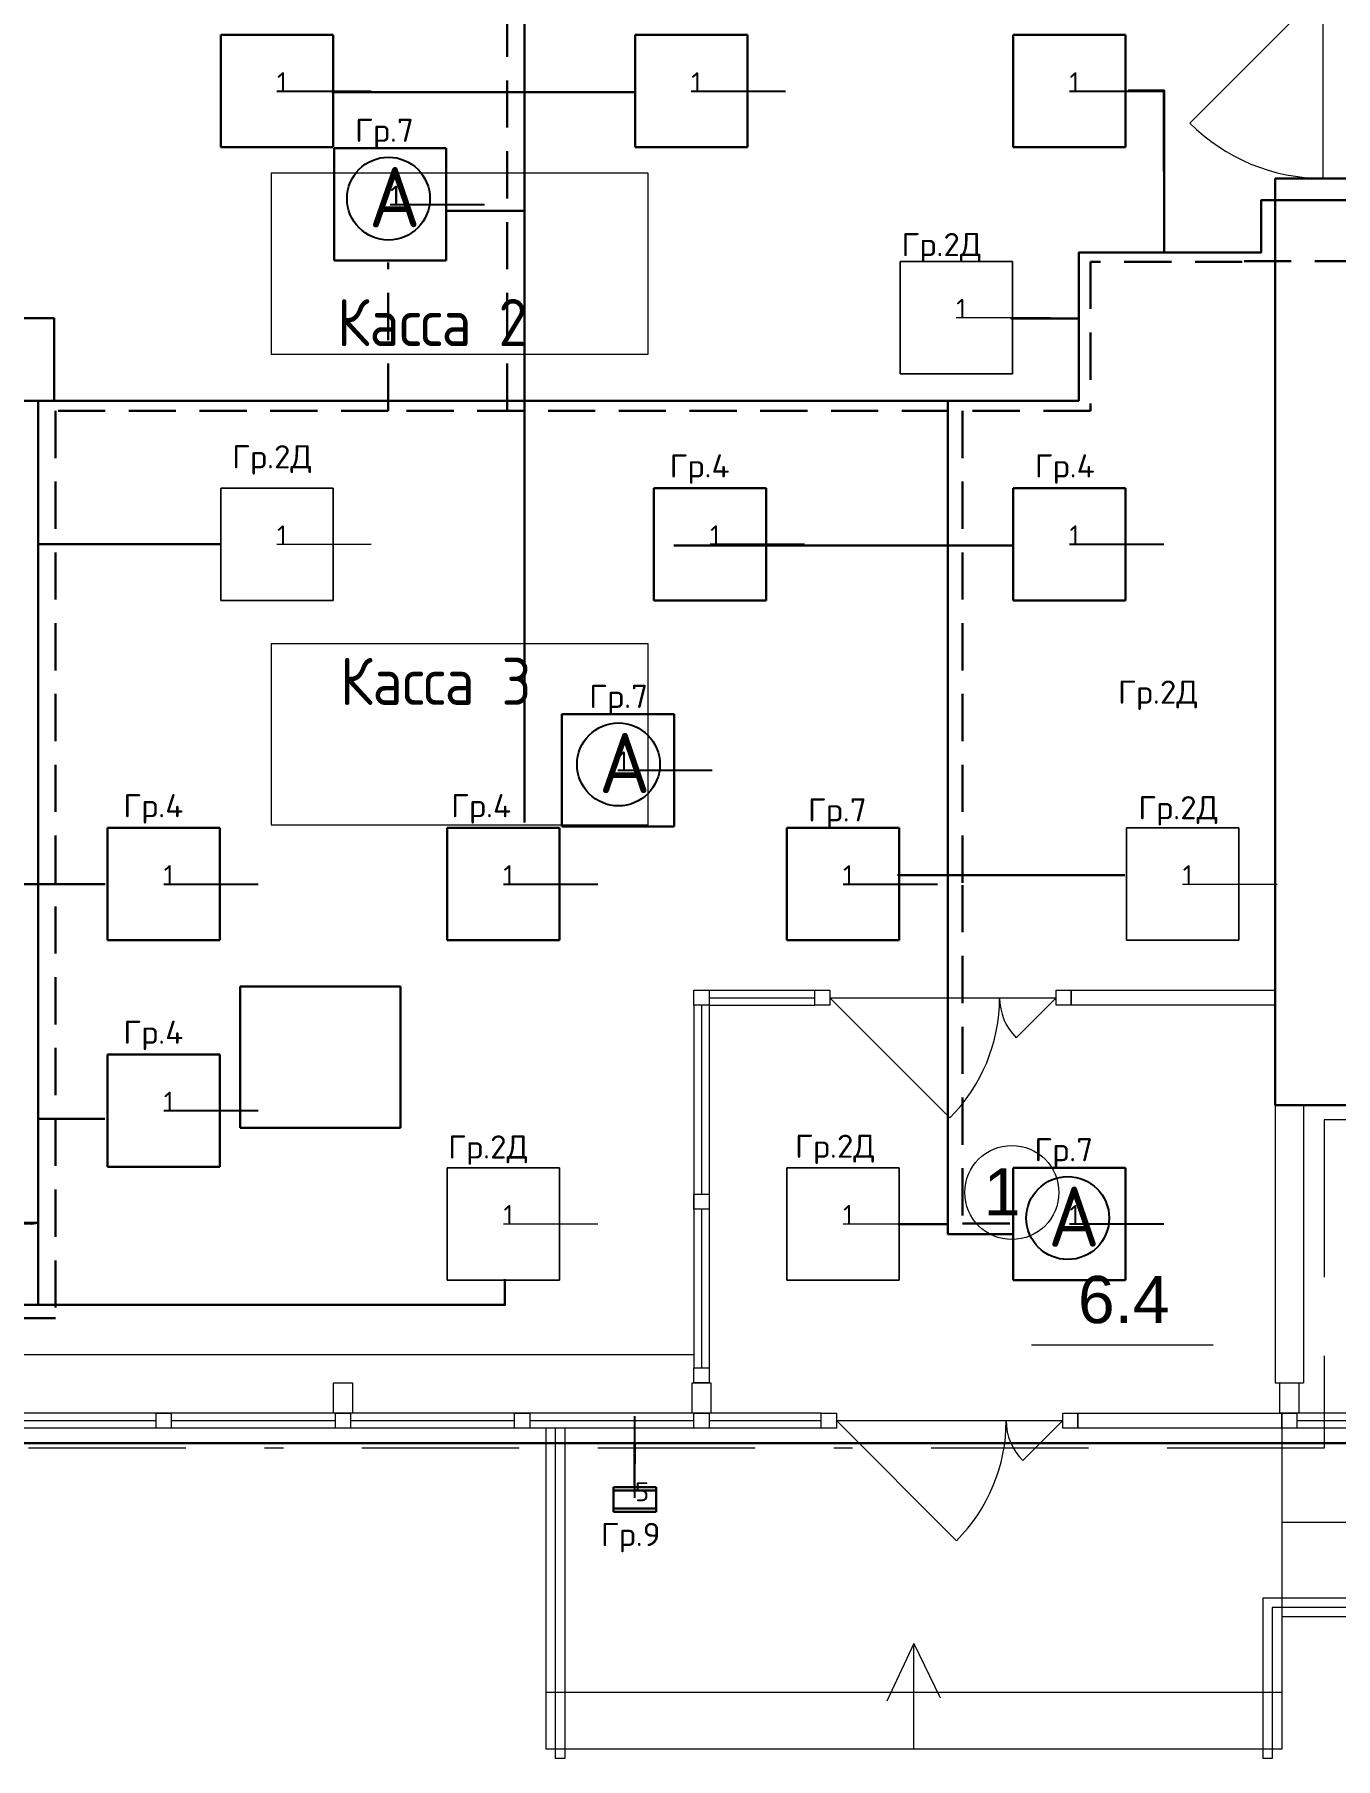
# Model space of a CAD drawing. Header units: metres. Extents: x -472 to 201, y -446 to -235.
# Drawn here: x -85.31 to -78.41, y -331.56 to -322.43 of the extents above; entities that cross this region are included whole.
import ezdxf
from ezdxf.enums import TextEntityAlignment as Align

# ---------------------------------------------------------------- set-up
doc = ezdxf.new("R2010")
doc.units = ezdxf.units.M
doc.header["$MEASUREMENT"] = 0
doc.linetypes.add('( Border )', pattern=[1.751, 0.5, -0.25, 0.5, -0.25, 0.001, -0.25])
doc.linetypes.add('( Hidden )', pattern=[0.375, 0.25, -0.125])
doc.layers.add('_Электрика', color=7, linetype='Continuous', lineweight=15)
for name, color, linetype in [('_ЭлектрикаОбъектыАнтоции', 7, 'Continuous'), ('DLXLUM', 220, 'Continuous'), ('DLXLUMEX', 220, 'Continuous')]:
    doc.layers.add(name, color=color, linetype=linetype)
doc.styles.add('GOSI', font='GENISO.ttf', dxfattribs={"height": 0.25})
doc.styles.get("Standard").update_dxf_attribs({"font": 'txt.shx'})
doc.styles.add('Style-Arial', font='arial.ttf')

# ---------------------------------------------------------------- blocks, each defined once
blk = doc.blocks.new('*U15')
at = {"color": 7, "linetype": 'Continuous', "lineweight": 30}
for p, q in [((-0.425, 0.375), (-0.425, -0.375)), ((-0.425, 0.375), (0.425, 0.375)), ((0.425, 0.375), (0.425, -0.375)), ((-0.425, -0.375), (0.425, -0.375))]:
    blk.add_line(p, q, dxfattribs=at)
blk = doc.blocks.new('*U190')
for p, q in [((297.5, 297.5), (-297.5, 297.5)), ((-297.5, 297.5), (-297.5, -297.5)), ((-297.5, 297.5), (-297.5, -297.5)), ((-297.5, -297.5), (-297.5, 297.5)), ((-297.5, 297.5), (-297.5, 297.5)), ((297.5, 297.5), (-297.5, 297.5)), ((-297.5, 297.5), (-297.5, 297.5)), ((-297.5, 297.5), (297.5, 297.5)), ((-297.5, -297.5), (-297.5, 297.5)), ((-297.5, 297.5), (297.5, 297.5)), ((297.5, -297.5), (297.5, 297.5)), ((297.5, 297.5), (297.5, 297.5)), ((297.5, -297.5), (297.5, 297.5)), ((297.5, 297.5), (297.5, 297.5)), ((297.5, 297.5), (297.5, -297.5)), ((297.5, 297.5), (297.5, -297.5)), ((-297.5, -297.5), (297.5, -297.5)), ((-297.5, -297.5), (-297.5, -297.5)), ((-297.5, -297.5), (297.5, -297.5)), ((297.5, -297.5), (-297.5, -297.5)), ((-297.5, -297.5), (-297.5, -297.5)), ((297.5, -297.5), (-297.5, -297.5)), ((297.5, -297.5), (297.5, -297.5)), ((297.5, -297.5), (297.5, -297.5))]:
    blk.add_line(p, q)
at = {"color": 1}
blk.add_line((0, 0), (500, 0), dxfattribs=at)
at = {"layer": 'DLXLUMEX', "color": 7}
blk.add_text('1', height=100, dxfattribs=at).set_placement((0, 0))
blk = doc.blocks.new('*U191')
for p, q in [((297.5, 297.5), (-297.5, 297.5)), ((-297.5, 297.5), (-297.5, -297.5)), ((-297.5, 297.5), (-297.5, -297.5)), ((-297.5, -297.5), (-297.5, 297.5)), ((-297.5, 297.5), (-297.5, 297.5)), ((297.5, 297.5), (-297.5, 297.5)), ((-297.5, 297.5), (-297.5, 297.5)), ((-297.5, 297.5), (297.5, 297.5)), ((-297.5, -297.5), (-297.5, 297.5)), ((-297.5, 297.5), (297.5, 297.5)), ((297.5, -297.5), (297.5, 297.5)), ((297.5, 297.5), (297.5, 297.5)), ((297.5, -297.5), (297.5, 297.5)), ((297.5, 297.5), (297.5, 297.5)), ((297.5, 297.5), (297.5, -297.5)), ((297.5, 297.5), (297.5, -297.5)), ((-297.5, -297.5), (297.5, -297.5)), ((-297.5, -297.5), (-297.5, -297.5)), ((-297.5, -297.5), (297.5, -297.5)), ((297.5, -297.5), (-297.5, -297.5)), ((-297.5, -297.5), (-297.5, -297.5)), ((297.5, -297.5), (-297.5, -297.5)), ((297.5, -297.5), (297.5, -297.5)), ((297.5, -297.5), (297.5, -297.5))]:
    blk.add_line(p, q)
at = {"color": 1}
blk.add_line((0, 0), (500, 0), dxfattribs=at)
at = {"layer": 'DLXLUMEX', "color": 7}
blk.add_text('1', height=100, dxfattribs=at).set_placement((0, 0))
blk = doc.blocks.new('*U192')
for p, q in [((297.5, 297.5), (-297.5, 297.5)), ((-297.5, 297.5), (-297.5, -297.5)), ((-297.5, 297.5), (-297.5, -297.5)), ((-297.5, -297.5), (-297.5, 297.5)), ((-297.5, 297.5), (-297.5, 297.5)), ((297.5, 297.5), (-297.5, 297.5)), ((-297.5, 297.5), (-297.5, 297.5)), ((-297.5, 297.5), (297.5, 297.5)), ((-297.5, -297.5), (-297.5, 297.5)), ((-297.5, 297.5), (297.5, 297.5)), ((297.5, -297.5), (297.5, 297.5)), ((297.5, 297.5), (297.5, 297.5)), ((297.5, -297.5), (297.5, 297.5)), ((297.5, 297.5), (297.5, 297.5)), ((297.5, 297.5), (297.5, -297.5)), ((297.5, 297.5), (297.5, -297.5)), ((-297.5, -297.5), (297.5, -297.5)), ((-297.5, -297.5), (-297.5, -297.5)), ((-297.5, -297.5), (297.5, -297.5)), ((297.5, -297.5), (-297.5, -297.5)), ((-297.5, -297.5), (-297.5, -297.5)), ((297.5, -297.5), (-297.5, -297.5)), ((297.5, -297.5), (297.5, -297.5)), ((297.5, -297.5), (297.5, -297.5))]:
    blk.add_line(p, q)
at = {"color": 1}
blk.add_line((0, 0), (500, 0), dxfattribs=at)
at = {"layer": 'DLXLUMEX', "color": 7}
blk.add_text('1', height=100, dxfattribs=at).set_placement((0, 0))
blk = doc.blocks.new('*U193')
for p, q in [((297.5, 297.5), (-297.5, 297.5)), ((-297.5, 297.5), (-297.5, -297.5)), ((-297.5, 297.5), (-297.5, -297.5)), ((-297.5, -297.5), (-297.5, 297.5)), ((-297.5, 297.5), (-297.5, 297.5)), ((297.5, 297.5), (-297.5, 297.5)), ((-297.5, 297.5), (-297.5, 297.5)), ((-297.5, 297.5), (297.5, 297.5)), ((-297.5, -297.5), (-297.5, 297.5)), ((-297.5, 297.5), (297.5, 297.5)), ((297.5, -297.5), (297.5, 297.5)), ((297.5, 297.5), (297.5, 297.5)), ((297.5, -297.5), (297.5, 297.5)), ((297.5, 297.5), (297.5, 297.5)), ((297.5, 297.5), (297.5, -297.5)), ((297.5, 297.5), (297.5, -297.5)), ((-297.5, -297.5), (297.5, -297.5)), ((-297.5, -297.5), (-297.5, -297.5)), ((-297.5, -297.5), (297.5, -297.5)), ((297.5, -297.5), (-297.5, -297.5)), ((-297.5, -297.5), (-297.5, -297.5)), ((297.5, -297.5), (-297.5, -297.5)), ((297.5, -297.5), (297.5, -297.5)), ((297.5, -297.5), (297.5, -297.5))]:
    blk.add_line(p, q)
at = {"color": 1}
blk.add_line((0, 0), (500, 0), dxfattribs=at)
at = {"layer": 'DLXLUMEX', "color": 7}
blk.add_text('1', height=100, dxfattribs=at).set_placement((0, 0))
blk = doc.blocks.new('*U23')
for p, q in [((297.5, 297.5), (-297.5, 297.5)), ((-297.5, 297.5), (-297.5, -297.5)), ((-297.5, 297.5), (-297.5, -297.5)), ((-297.5, -297.5), (-297.5, 297.5)), ((-297.5, 297.5), (-297.5, 297.5)), ((297.5, 297.5), (-297.5, 297.5)), ((-297.5, 297.5), (-297.5, 297.5)), ((-297.5, 297.5), (297.5, 297.5)), ((-297.5, -297.5), (-297.5, 297.5)), ((-297.5, 297.5), (297.5, 297.5)), ((297.5, -297.5), (297.5, 297.5)), ((297.5, 297.5), (297.5, 297.5)), ((297.5, -297.5), (297.5, 297.5)), ((297.5, 297.5), (297.5, 297.5)), ((297.5, 297.5), (297.5, -297.5)), ((297.5, 297.5), (297.5, -297.5)), ((-297.5, -297.5), (297.5, -297.5)), ((-297.5, -297.5), (-297.5, -297.5)), ((-297.5, -297.5), (297.5, -297.5)), ((297.5, -297.5), (-297.5, -297.5)), ((-297.5, -297.5), (-297.5, -297.5)), ((297.5, -297.5), (-297.5, -297.5)), ((297.5, -297.5), (297.5, -297.5)), ((297.5, -297.5), (297.5, -297.5))]:
    blk.add_line(p, q)
at = {"color": 1}
blk.add_line((0, 0), (500, 0), dxfattribs=at)
at = {"layer": 'DLXLUMEX', "color": 7}
blk.add_text('1', height=100, dxfattribs=at).set_placement((0, 0))
blk = doc.blocks.new('*U24')
for p, q in [((297.5, 297.5), (-297.5, 297.5)), ((-297.5, 297.5), (-297.5, -297.5)), ((-297.5, 297.5), (-297.5, -297.5)), ((-297.5, -297.5), (-297.5, 297.5)), ((-297.5, 297.5), (-297.5, 297.5)), ((297.5, 297.5), (-297.5, 297.5)), ((-297.5, 297.5), (-297.5, 297.5)), ((-297.5, 297.5), (297.5, 297.5)), ((-297.5, 297.5), (297.5, 297.5)), ((-297.5, -297.5), (-297.5, 297.5)), ((297.5, -297.5), (297.5, 297.5)), ((297.5, 297.5), (297.5, 297.5)), ((297.5, 297.5), (297.5, 297.5)), ((297.5, 297.5), (297.5, -297.5)), ((297.5, -297.5), (297.5, 297.5)), ((297.5, 297.5), (297.5, -297.5)), ((-297.5, -297.5), (297.5, -297.5)), ((-297.5, -297.5), (-297.5, -297.5)), ((-297.5, -297.5), (297.5, -297.5)), ((297.5, -297.5), (-297.5, -297.5)), ((-297.5, -297.5), (-297.5, -297.5)), ((297.5, -297.5), (-297.5, -297.5)), ((297.5, -297.5), (297.5, -297.5)), ((297.5, -297.5), (297.5, -297.5))]:
    blk.add_line(p, q)
at = {"color": 1}
blk.add_line((0, 0), (500, 0), dxfattribs=at)
at = {"layer": 'DLXLUMEX', "color": 7}
blk.add_text('1', height=100, dxfattribs=at).set_placement((0, 0))
blk = doc.blocks.new('*U25')
for p, q in [((297.5, 297.5), (-297.5, 297.5)), ((-297.5, 297.5), (-297.5, -297.5)), ((-297.5, 297.5), (-297.5, -297.5)), ((-297.5, -297.5), (-297.5, 297.5)), ((-297.5, 297.5), (-297.5, 297.5)), ((297.5, 297.5), (-297.5, 297.5)), ((-297.5, 297.5), (-297.5, 297.5)), ((-297.5, 297.5), (297.5, 297.5)), ((-297.5, -297.5), (-297.5, 297.5)), ((-297.5, 297.5), (297.5, 297.5)), ((297.5, -297.5), (297.5, 297.5)), ((297.5, 297.5), (297.5, 297.5)), ((297.5, -297.5), (297.5, 297.5)), ((297.5, 297.5), (297.5, 297.5)), ((297.5, 297.5), (297.5, -297.5)), ((297.5, 297.5), (297.5, -297.5)), ((-297.5, -297.5), (297.5, -297.5)), ((-297.5, -297.5), (-297.5, -297.5)), ((-297.5, -297.5), (297.5, -297.5)), ((297.5, -297.5), (-297.5, -297.5)), ((-297.5, -297.5), (-297.5, -297.5)), ((297.5, -297.5), (-297.5, -297.5)), ((297.5, -297.5), (297.5, -297.5)), ((297.5, -297.5), (297.5, -297.5))]:
    blk.add_line(p, q)
at = {"color": 1}
blk.add_line((0, 0), (500, 0), dxfattribs=at)
at = {"layer": 'DLXLUMEX', "color": 7}
blk.add_text('1', height=100, dxfattribs=at).set_placement((0, 0))
blk = doc.blocks.new('*U29')
for p, q in [((297.5, 297.5), (-297.5, 297.5)), ((-297.5, 297.5), (-297.5, -297.5)), ((-297.5, 297.5), (-297.5, -297.5)), ((-297.5, -297.5), (-297.5, 297.5)), ((-297.5, 297.5), (-297.5, 297.5)), ((297.5, 297.5), (-297.5, 297.5)), ((-297.5, 297.5), (-297.5, 297.5)), ((-297.5, 297.5), (297.5, 297.5)), ((-297.5, -297.5), (-297.5, 297.5)), ((-297.5, 297.5), (297.5, 297.5)), ((297.5, -297.5), (297.5, 297.5)), ((297.5, 297.5), (297.5, 297.5)), ((297.5, -297.5), (297.5, 297.5)), ((297.5, 297.5), (297.5, 297.5)), ((297.5, 297.5), (297.5, -297.5)), ((297.5, 297.5), (297.5, -297.5)), ((-297.5, -297.5), (297.5, -297.5)), ((-297.5, -297.5), (-297.5, -297.5)), ((-297.5, -297.5), (297.5, -297.5)), ((297.5, -297.5), (-297.5, -297.5)), ((-297.5, -297.5), (-297.5, -297.5)), ((297.5, -297.5), (-297.5, -297.5)), ((297.5, -297.5), (297.5, -297.5)), ((297.5, -297.5), (297.5, -297.5))]:
    blk.add_line(p, q)
at = {"color": 1}
blk.add_line((0, 0), (500, 0), dxfattribs=at)
at = {"layer": 'DLXLUMEX', "color": 7}
blk.add_text('1', height=100, dxfattribs=at).set_placement((0, 0))
blk = doc.blocks.new('*U31')
for p, q in [((297.5, 297.5), (-297.5, 297.5)), ((-297.5, 297.5), (-297.5, -297.5)), ((-297.5, 297.5), (-297.5, -297.5)), ((-297.5, -297.5), (-297.5, 297.5)), ((-297.5, 297.5), (-297.5, 297.5)), ((297.5, 297.5), (-297.5, 297.5)), ((-297.5, 297.5), (-297.5, 297.5)), ((-297.5, 297.5), (297.5, 297.5)), ((-297.5, -297.5), (-297.5, 297.5)), ((-297.5, 297.5), (297.5, 297.5)), ((297.5, -297.5), (297.5, 297.5)), ((297.5, 297.5), (297.5, 297.5)), ((297.5, -297.5), (297.5, 297.5)), ((297.5, 297.5), (297.5, 297.5)), ((297.5, 297.5), (297.5, -297.5)), ((297.5, 297.5), (297.5, -297.5)), ((-297.5, -297.5), (297.5, -297.5)), ((-297.5, -297.5), (-297.5, -297.5)), ((-297.5, -297.5), (297.5, -297.5)), ((297.5, -297.5), (-297.5, -297.5)), ((-297.5, -297.5), (-297.5, -297.5)), ((297.5, -297.5), (-297.5, -297.5)), ((297.5, -297.5), (297.5, -297.5)), ((297.5, -297.5), (297.5, -297.5))]:
    blk.add_line(p, q)
at = {"color": 1}
blk.add_line((0, 0), (500, 0), dxfattribs=at)
at = {"layer": 'DLXLUMEX', "color": 7}
blk.add_text('1', height=100, dxfattribs=at).set_placement((0, 0))
blk = doc.blocks.new('*U32')
for p, q in [((297.5, 297.5), (-297.5, 297.5)), ((-297.5, 297.5), (-297.5, -297.5)), ((-297.5, 297.5), (-297.5, -297.5)), ((-297.5, -297.5), (-297.5, 297.5)), ((-297.5, 297.5), (-297.5, 297.5)), ((297.5, 297.5), (-297.5, 297.5)), ((-297.5, 297.5), (-297.5, 297.5)), ((-297.5, 297.5), (297.5, 297.5)), ((-297.5, -297.5), (-297.5, 297.5)), ((-297.5, 297.5), (297.5, 297.5)), ((297.5, -297.5), (297.5, 297.5)), ((297.5, 297.5), (297.5, 297.5)), ((297.5, -297.5), (297.5, 297.5)), ((297.5, 297.5), (297.5, 297.5)), ((297.5, 297.5), (297.5, -297.5)), ((297.5, 297.5), (297.5, -297.5)), ((-297.5, -297.5), (297.5, -297.5)), ((-297.5, -297.5), (-297.5, -297.5)), ((-297.5, -297.5), (297.5, -297.5)), ((297.5, -297.5), (-297.5, -297.5)), ((-297.5, -297.5), (-297.5, -297.5)), ((297.5, -297.5), (-297.5, -297.5)), ((297.5, -297.5), (297.5, -297.5)), ((297.5, -297.5), (297.5, -297.5))]:
    blk.add_line(p, q)
at = {"color": 1}
blk.add_line((0, 0), (500, 0), dxfattribs=at)
at = {"layer": 'DLXLUMEX', "color": 7}
blk.add_text('1', height=100, dxfattribs=at).set_placement((0, 0))
blk = doc.blocks.new('*U33')
for p, q in [((297.5, 297.5), (-297.5, 297.5)), ((-297.5, 297.5), (-297.5, -297.5)), ((-297.5, 297.5), (-297.5, -297.5)), ((-297.5, -297.5), (-297.5, 297.5)), ((-297.5, 297.5), (-297.5, 297.5)), ((297.5, 297.5), (-297.5, 297.5)), ((-297.5, 297.5), (-297.5, 297.5)), ((-297.5, 297.5), (297.5, 297.5)), ((-297.5, -297.5), (-297.5, 297.5)), ((-297.5, 297.5), (297.5, 297.5)), ((297.5, -297.5), (297.5, 297.5)), ((297.5, 297.5), (297.5, 297.5)), ((297.5, -297.5), (297.5, 297.5)), ((297.5, 297.5), (297.5, 297.5)), ((297.5, 297.5), (297.5, -297.5)), ((297.5, 297.5), (297.5, -297.5)), ((-297.5, -297.5), (297.5, -297.5)), ((-297.5, -297.5), (-297.5, -297.5)), ((-297.5, -297.5), (297.5, -297.5)), ((297.5, -297.5), (-297.5, -297.5)), ((-297.5, -297.5), (-297.5, -297.5)), ((297.5, -297.5), (-297.5, -297.5)), ((297.5, -297.5), (297.5, -297.5)), ((297.5, -297.5), (297.5, -297.5))]:
    blk.add_line(p, q)
at = {"color": 1}
blk.add_line((0, 0), (500, 0), dxfattribs=at)
at = {"layer": 'DLXLUMEX', "color": 7}
blk.add_text('1', height=100, dxfattribs=at).set_placement((0, 0))
blk = doc.blocks.new('*U34')
for p, q in [((297.5, 297.5), (-297.5, 297.5)), ((-297.5, 297.5), (-297.5, -297.5)), ((-297.5, 297.5), (-297.5, -297.5)), ((-297.5, -297.5), (-297.5, 297.5)), ((-297.5, 297.5), (-297.5, 297.5)), ((297.5, 297.5), (-297.5, 297.5)), ((-297.5, 297.5), (-297.5, 297.5)), ((-297.5, 297.5), (297.5, 297.5)), ((-297.5, -297.5), (-297.5, 297.5)), ((-297.5, 297.5), (297.5, 297.5)), ((297.5, -297.5), (297.5, 297.5)), ((297.5, 297.5), (297.5, 297.5)), ((297.5, -297.5), (297.5, 297.5)), ((297.5, 297.5), (297.5, 297.5)), ((297.5, 297.5), (297.5, -297.5)), ((297.5, 297.5), (297.5, -297.5)), ((-297.5, -297.5), (297.5, -297.5)), ((-297.5, -297.5), (-297.5, -297.5)), ((-297.5, -297.5), (297.5, -297.5)), ((297.5, -297.5), (-297.5, -297.5)), ((-297.5, -297.5), (-297.5, -297.5)), ((297.5, -297.5), (-297.5, -297.5)), ((297.5, -297.5), (297.5, -297.5)), ((297.5, -297.5), (297.5, -297.5))]:
    blk.add_line(p, q)
at = {"color": 1}
blk.add_line((0, 0), (500, 0), dxfattribs=at)
at = {"layer": 'DLXLUMEX', "color": 7}
blk.add_text('1', height=100, dxfattribs=at).set_placement((0, 0))
blk = doc.blocks.new('*U35')
for p, q in [((297.5, 297.5), (-297.5, 297.5)), ((-297.5, 297.5), (-297.5, -297.5)), ((-297.5, 297.5), (-297.5, -297.5)), ((-297.5, -297.5), (-297.5, 297.5)), ((-297.5, 297.5), (-297.5, 297.5)), ((297.5, 297.5), (-297.5, 297.5)), ((-297.5, 297.5), (-297.5, 297.5)), ((-297.5, 297.5), (297.5, 297.5)), ((-297.5, -297.5), (-297.5, 297.5)), ((-297.5, 297.5), (297.5, 297.5)), ((297.5, -297.5), (297.5, 297.5)), ((297.5, 297.5), (297.5, 297.5)), ((297.5, -297.5), (297.5, 297.5)), ((297.5, 297.5), (297.5, 297.5)), ((297.5, 297.5), (297.5, -297.5)), ((297.5, 297.5), (297.5, -297.5)), ((-297.5, -297.5), (297.5, -297.5)), ((-297.5, -297.5), (-297.5, -297.5)), ((-297.5, -297.5), (297.5, -297.5)), ((297.5, -297.5), (-297.5, -297.5)), ((-297.5, -297.5), (-297.5, -297.5)), ((297.5, -297.5), (-297.5, -297.5)), ((297.5, -297.5), (297.5, -297.5)), ((297.5, -297.5), (297.5, -297.5))]:
    blk.add_line(p, q)
at = {"color": 1}
blk.add_line((0, 0), (500, 0), dxfattribs=at)
at = {"layer": 'DLXLUMEX', "color": 7}
blk.add_text('1', height=100, dxfattribs=at).set_placement((0, 0))
blk = doc.blocks.new('*U36')
for p, q in [((297.5, 297.5), (-297.5, 297.5)), ((-297.5, 297.5), (-297.5, -297.5)), ((-297.5, 297.5), (-297.5, -297.5)), ((-297.5, -297.5), (-297.5, 297.5)), ((-297.5, 297.5), (-297.5, 297.5)), ((297.5, 297.5), (-297.5, 297.5)), ((-297.5, 297.5), (-297.5, 297.5)), ((-297.5, 297.5), (297.5, 297.5)), ((-297.5, -297.5), (-297.5, 297.5)), ((-297.5, 297.5), (297.5, 297.5)), ((297.5, -297.5), (297.5, 297.5)), ((297.5, 297.5), (297.5, 297.5)), ((297.5, -297.5), (297.5, 297.5)), ((297.5, 297.5), (297.5, 297.5)), ((297.5, 297.5), (297.5, -297.5)), ((297.5, 297.5), (297.5, -297.5)), ((-297.5, -297.5), (297.5, -297.5)), ((-297.5, -297.5), (-297.5, -297.5)), ((-297.5, -297.5), (297.5, -297.5)), ((297.5, -297.5), (-297.5, -297.5)), ((-297.5, -297.5), (-297.5, -297.5)), ((297.5, -297.5), (-297.5, -297.5)), ((297.5, -297.5), (297.5, -297.5)), ((297.5, -297.5), (297.5, -297.5))]:
    blk.add_line(p, q)
at = {"color": 1}
blk.add_line((0, 0), (500, 0), dxfattribs=at)
at = {"layer": 'DLXLUMEX', "color": 7}
blk.add_text('1', height=100, dxfattribs=at).set_placement((0, 0))
blk = doc.blocks.new('*U37')
for p, q in [((297.5, 297.5), (-297.5, 297.5)), ((-297.5, 297.5), (-297.5, -297.5)), ((-297.5, 297.5), (-297.5, -297.5)), ((-297.5, -297.5), (-297.5, 297.5)), ((-297.5, 297.5), (-297.5, 297.5)), ((297.5, 297.5), (-297.5, 297.5)), ((-297.5, 297.5), (-297.5, 297.5)), ((-297.5, 297.5), (297.5, 297.5)), ((-297.5, 297.5), (297.5, 297.5)), ((-297.5, -297.5), (-297.5, 297.5)), ((297.5, -297.5), (297.5, 297.5)), ((297.5, 297.5), (297.5, 297.5)), ((297.5, 297.5), (297.5, 297.5)), ((297.5, 297.5), (297.5, -297.5)), ((297.5, -297.5), (297.5, 297.5)), ((297.5, 297.5), (297.5, -297.5)), ((-297.5, -297.5), (297.5, -297.5)), ((-297.5, -297.5), (-297.5, -297.5)), ((-297.5, -297.5), (297.5, -297.5)), ((297.5, -297.5), (-297.5, -297.5)), ((-297.5, -297.5), (-297.5, -297.5)), ((297.5, -297.5), (-297.5, -297.5)), ((297.5, -297.5), (297.5, -297.5)), ((297.5, -297.5), (297.5, -297.5))]:
    blk.add_line(p, q)
at = {"color": 1}
blk.add_line((0, 0), (500, 0), dxfattribs=at)
at = {"layer": 'DLXLUMEX', "color": 7}
blk.add_text('1', height=100, dxfattribs=at).set_placement((0, 0))
blk = doc.blocks.new('*U38')
for p, q in [((297.5, 297.5), (-297.5, 297.5)), ((-297.5, 297.5), (-297.5, -297.5)), ((-297.5, 297.5), (-297.5, -297.5)), ((-297.5, -297.5), (-297.5, 297.5)), ((-297.5, 297.5), (-297.5, 297.5)), ((297.5, 297.5), (-297.5, 297.5)), ((-297.5, 297.5), (-297.5, 297.5)), ((-297.5, 297.5), (297.5, 297.5)), ((-297.5, 297.5), (297.5, 297.5)), ((-297.5, -297.5), (-297.5, 297.5)), ((297.5, -297.5), (297.5, 297.5)), ((297.5, 297.5), (297.5, 297.5)), ((297.5, 297.5), (297.5, 297.5)), ((297.5, 297.5), (297.5, -297.5)), ((297.5, -297.5), (297.5, 297.5)), ((297.5, 297.5), (297.5, -297.5)), ((-297.5, -297.5), (297.5, -297.5)), ((-297.5, -297.5), (-297.5, -297.5)), ((-297.5, -297.5), (297.5, -297.5)), ((297.5, -297.5), (-297.5, -297.5)), ((-297.5, -297.5), (-297.5, -297.5)), ((297.5, -297.5), (-297.5, -297.5)), ((297.5, -297.5), (297.5, -297.5)), ((297.5, -297.5), (297.5, -297.5))]:
    blk.add_line(p, q)
at = {"color": 1}
blk.add_line((0, 0), (500, 0), dxfattribs=at)
at = {"layer": 'DLXLUMEX', "color": 7}
blk.add_text('1', height=100, dxfattribs=at).set_placement((0, 0))
blk = doc.blocks.new('*U60')
for p, q in [((297.5, 297.5), (-297.5, 297.5)), ((-297.5, 297.5), (-297.5, -297.5)), ((-297.5, 297.5), (-297.5, -297.5)), ((-297.5, -297.5), (-297.5, 297.5)), ((-297.5, 297.5), (-297.5, 297.5)), ((297.5, 297.5), (-297.5, 297.5)), ((-297.5, 297.5), (-297.5, 297.5)), ((-297.5, 297.5), (297.5, 297.5)), ((-297.5, -297.5), (-297.5, 297.5)), ((-297.5, 297.5), (297.5, 297.5)), ((297.5, -297.5), (297.5, 297.5)), ((297.5, 297.5), (297.5, 297.5)), ((297.5, -297.5), (297.5, 297.5)), ((297.5, 297.5), (297.5, 297.5)), ((297.5, 297.5), (297.5, -297.5)), ((297.5, 297.5), (297.5, -297.5)), ((-297.5, -297.5), (297.5, -297.5)), ((-297.5, -297.5), (-297.5, -297.5)), ((-297.5, -297.5), (297.5, -297.5)), ((297.5, -297.5), (-297.5, -297.5)), ((-297.5, -297.5), (-297.5, -297.5)), ((297.5, -297.5), (-297.5, -297.5)), ((297.5, -297.5), (297.5, -297.5)), ((297.5, -297.5), (297.5, -297.5))]:
    blk.add_line(p, q)
at = {"color": 1}
blk.add_line((0, 0), (500, 0), dxfattribs=at)
at = {"layer": 'DLXLUMEX', "color": 7}
blk.add_text('1', height=100, dxfattribs=at).set_placement((0, 0))
blk = doc.blocks.new('*U123')
at = {"color": 1}
blk.add_line((0, 17.3), (0, 450.4), dxfattribs=at)
for p, q in [((-113.3, 73.6), (-113.3, -39)), ((-113.3, 56.3), (-113.3, 73.6)), ((113.3, 73.6), (-113.3, 73.6)), ((-113.3, 73.6), (-113.3, 56.3)), ((-113.3, -39), (-113.3, 73.6)), ((-113.3, 73.6), (113.3, 73.6)), ((113.3, 56.3), (-113.3, 56.3)), ((-113.3, 56.3), (-113.3, -56.3)), ((-113.3, -56.3), (-113.3, 56.3)), ((-113.3, 56.3), (113.3, 56.3)), ((113.3, 56.3), (113.3, 73.6)), ((113.3, 73.6), (113.3, 56.3)), ((113.3, -39), (113.3, 73.6)), ((113.3, 73.6), (113.3, -39)), ((113.3, -56.3), (113.3, 56.3)), ((113.3, 56.3), (113.3, -56.3)), ((-113.3, -39), (113.3, -39)), ((-113.3, -56.3), (-113.3, -39)), ((-113.3, -39), (-113.3, -56.3)), ((113.3, -39), (-113.3, -39)), ((-113.3, -56.3), (113.3, -56.3)), ((113.3, -56.3), (-113.3, -56.3)), ((113.3, -39), (113.3, -56.3)), ((113.3, -56.3), (113.3, -39))]:
    blk.add_line(p, q)
at = {"layer": 'DLXLUMEX', "color": 7}
blk.add_text('5', height=100, dxfattribs=at).set_placement((0, 0))

msp = doc.modelspace()

# ---------------------------------------------------------------- linework, layer by layer
at = {"color": 7, "linetype": 'Continuous', "lineweight": 0}
for p, q in [((-78.4795, -322.1876), (-79.1866, -322.8947)), ((-78.4795, -323.1876), (-78.4795, -322.1876)), ((-81.8145, -327.5676), (-81.8145, -329.4876)), ((-81.7745, -327.5676), (-81.7745, -328.5676)), ((-81.7345, -327.4876), (-81.1745, -327.4876)), ((-81.7345, -327.5276), (-81.1745, -327.5276)), ((-81.7345, -327.5676), (-81.7345, -329.4876)), ((-81.7345, -327.5676), (-81.1745, -327.5676)), ((-81.0945, -327.5276), (-79.8945, -327.5276)), ((-81.0945, -327.5276), (-80.4581, -328.164)), ((-79.8945, -327.5276), (-80.1066, -327.7397)), ((-81.7745, -328.6476), (-81.7745, -329.4876)), ((-103.0945, -329.4176), (-81.8145, -329.4176)), ((-81.1395, -329.7276), (-103.0945, -329.7276)), ((-76.0345, -329.7276), (-78.6195, -329.7276)), ((-81.1395, -329.8076), (-90.4195, -329.8076)), ((-85.5345, -329.7676), (-84.6645, -329.7676)), ((-84.5845, -329.7676), (-83.7145, -329.7676)), ((-83.6345, -329.7676), (-82.7645, -329.7676)), ((-82.6845, -329.7676), (-81.8145, -329.7676)), ((-82.5995, -329.8076), (-82.5995, -331.5076)), ((-82.5495, -329.8076), (-82.5495, -331.5576)), ((-82.4995, -329.8076), (-82.4995, -331.5576)), ((-81.7345, -329.7676), (-81.1395, -329.7676)), ((-81.0595, -329.7676), (-79.8595, -329.7676)), ((-81.0595, -329.7676), (-80.4231, -330.404)), ((-79.8595, -329.7676), (-80.0716, -329.9797)), ((-78.6995, -329.8076), (-78.6995, -331.5076)), ((-78.6195, -329.7676), (-77.7495, -329.7676)), ((-76.0345, -329.8076), (-78.6195, -329.8076)), ((-76.7995, -330.3076), (-78.6995, -330.3076)), ((-78.7995, -330.7076), (-78.7995, -331.5576)), ((-76.7495, -330.7076), (-78.7995, -330.7076)), ((-78.7495, -330.7576), (-78.7495, -331.5576)), ((-76.7495, -330.7576), (-78.7495, -330.7576)), ((-76.7995, -330.8076), (-78.6995, -330.8076)), ((-80.6495, -330.9482), (-80.7914, -331.2529)), ((-80.6495, -331.5076), (-80.6495, -330.9482)), ((-80.6495, -330.9482), (-80.5096, -331.2364)), ((-78.6995, -331.2076), (-82.5995, -331.2076)), ((-78.6995, -331.5076), (-82.5995, -331.5076)), ((-82.4995, -331.5576), (-82.5495, -331.5576)), ((-78.7495, -331.5576), (-78.7995, -331.5576))]:
    msp.add_line(p, q, dxfattribs=at)
at = {"color": 7, "linetype": 'Continuous', "lineweight": 30}
for p, q in [((-78.7345, -323.1876), (-78.7345, -328.0976)), ((-78.7345, -323.1876), (-78.2245, -323.1876)), ((-75.1745, -328.0976), (-78.7345, -328.0976))]:
    msp.add_line(p, q, dxfattribs=at)
at = {"color": 7, "linetype": 'Continuous', "lineweight": 13}
for p, q in [((-78.7345, -328.0976), (-78.7345, -329.5676)), ((-78.5845, -328.0976), (-78.5845, -329.5676)), ((-80.0255, -329.3658), (-79.0619, -329.3658)), ((-78.7345, -329.5676), (-78.5845, -329.5676))]:
    msp.add_line(p, q, dxfattribs=at)
at = {"color": 1, "linetype": '( Border )', "lineweight": 13, "ltscale": 1.666667}
for p, q in [((-78.4737, -328.1746), (-78.4737, -329.9135)), ((-65.6795, -328.1746), (-78.4737, -328.1746)), ((-78.4737, -329.9135), (-107.7898, -329.9135))]:
    msp.add_line(p, q, dxfattribs=at)
at = {"color": 7, "linetype": 'Continuous', "lineweight": 0}
for points in [[(-84.0542, -323.1595), (-84.0542, -324.118), (-82.0577, -324.118), (-82.0577, -323.1595)], [(-84.0542, -325.6537), (-84.0542, -326.6121), (-82.0577, -326.6121), (-82.0577, -325.6537)]]:
    msp.add_lwpolyline(points, close=True, dxfattribs=at)
at = {"color": 7, "linetype": 'Continuous', "lineweight": 13, "flags": 128}
for points in [[(-81.8145, -327.4876), (-81.7345, -327.4876), (-81.7345, -327.5676), (-81.8145, -327.5676), (-81.8145, -327.4876)], [(-81.1745, -327.4876), (-81.0945, -327.4876), (-81.0945, -327.5676), (-81.1745, -327.5676), (-81.1745, -327.4876)], [(-79.8945, -327.4876), (-79.8145, -327.4876), (-79.8145, -327.5676), (-79.8945, -327.5676), (-79.8945, -327.4876)], [(-78.8145, -327.4876), (-78.7345, -327.4876), (-78.7345, -327.5676), (-79.8145, -327.5676), (-79.8145, -327.4876)], [(-81.8145, -328.5676), (-81.7345, -328.5676), (-81.7345, -328.6476), (-81.8145, -328.6476), (-81.8145, -328.5676)], [(-81.8145, -329.4876), (-81.7345, -329.4876), (-81.7345, -329.5676), (-81.8145, -329.5676), (-81.8145, -329.4876)], [(-83.6245, -329.5676), (-83.6245, -329.7276), (-83.7245, -329.7276), (-83.7245, -329.5676), (-83.6245, -329.5676)], [(-81.7245, -329.5676), (-81.7245, -329.7276), (-81.8245, -329.7276), (-81.8245, -329.5676), (-81.7245, -329.5676)], [(-78.6095, -329.5676), (-78.6095, -329.7276), (-78.7095, -329.7276), (-78.7095, -329.5676), (-78.6095, -329.5676)], [(-84.6645, -329.7276), (-84.5845, -329.7276), (-84.5845, -329.8076), (-84.6645, -329.8076), (-84.6645, -329.7276)], [(-83.7145, -329.7276), (-83.6345, -329.7276), (-83.6345, -329.8076), (-83.7145, -329.8076), (-83.7145, -329.7276)], [(-82.7645, -329.7276), (-82.6845, -329.7276), (-82.6845, -329.8076), (-82.7645, -329.8076), (-82.7645, -329.7276)], [(-81.8145, -329.7276), (-81.7345, -329.7276), (-81.7345, -329.8076), (-81.8145, -329.8076), (-81.8145, -329.7276)], [(-81.1395, -329.7276), (-81.0595, -329.7276), (-81.0595, -329.8076), (-81.1395, -329.8076), (-81.1395, -329.7276)], [(-79.8595, -329.7276), (-79.7795, -329.7276), (-79.7795, -329.8076), (-79.8595, -329.8076), (-79.8595, -329.7276)], [(-78.7795, -329.7276), (-78.6995, -329.7276), (-78.6995, -329.8076), (-79.7795, -329.8076), (-79.7795, -329.7276)], [(-78.6995, -329.7276), (-78.6195, -329.7276), (-78.6195, -329.8076), (-78.6995, -329.8076), (-78.6995, -329.7276)]]:
    msp.add_lwpolyline(points, close=True, dxfattribs=at)
at = {"color": 1, "linetype": 'ByBlock', "transparency": 33554687}
for centre in [(-83.4333, -323.2948), (-82.2144, -326.2919), (-79.8333, -328.6948)]:
    msp.add_circle(centre, 0.2196, dxfattribs=at)
at = {"color": 7, "linetype": 'Continuous', "lineweight": 0}
msp.add_circle((-80.1297, -328.5593), 0.2492, dxfattribs=at)
for centre, radius, start, end in [((-78.4795, -322.1876), 1, 225, 270), ((-81.0945, -327.5276), 0.9, 315, 360), ((-79.8945, -327.5276), 0.3, 180, 225), ((-81.0595, -329.7676), 0.9, 315, 360), ((-79.8595, -329.7676), 0.3, 180, 225)]:
    msp.add_arc(centre, radius, start, end, dxfattribs=at)
at = {"layer": '_Электрика', "color": 1, "linetype": '( Hidden )', "lineweight": 30}
for points in [[(-82.8048, -324.4188), (-82.8048, -319.4182), (-80.9698, -319.4182), (-80.9698, -317.3415), (-80.7142, -317.3415)], [(-83.4344, -324.4188), (-85.1987, -324.4188), (-85.1987, -329.2251), (-90.7332, -329.2251), (-90.7332, -328.1238), (-90.9241, -328.1238), (-90.7243, -328.1254), (-90.7332, -329.2251), (-98.3552, -329.2251), (-98.3552, -323.3317), (-98.0767, -323.3317), (-98.3552, -323.3317), (-98.3552, -320.268), (-105.6408, -320.268), (-105.6408, -320.9305), (-105.9204, -320.9305)], [(-78.9089, -323.6294), (-79.7127, -323.6294), (-79.7127, -324.4188), (-83.4344, -324.4188), (-83.4344, -323.6332)], [(-72.6532, -325.1584), (-72.6492, -323.6269), (-78.9049, -323.6269)], [(-80.3909, -324.4188), (-80.3909, -326.9313), (-80.3909, -326.9313), (-80.3909, -326.9313), (-80.3909, -328.7231), (-80.115, -328.7231)]]:
    msp.add_lwpolyline(points, dxfattribs=at)
at = {"layer": '_Электрика', "color": 2, "lineweight": 30, "true_color": 0xf1eb1f}
for points in [[(-80.4685, -324.3657), (-82.7117, -324.3657), (-82.7117, -323.3599), (-82.7117, -323.3599), (-82.7117, -323.3599), (-82.7117, -322.7312), (-82.126, -322.7312), (-82.7117, -322.7312), (-82.7117, -320.9275), (-83.1178, -320.9275), (-81.9222, -320.9275), (-82.7117, -320.9275), (-82.7117, -320.2644), (-82.5286, -320.2644), (-82.7117, -320.2644), (-82.7117, -319.5023), (-80.8811, -319.5023), (-80.8811, -318.5249), (-80.7381, -318.5249), (-80.8811, -318.5249), (-80.8811, -318.5249), (-80.8811, -317.4061), (-80.7252, -317.4061), (-80.8811, -317.4061)], [(-78.1921, -323.3034), (-78.8084, -323.3034), (-78.8084, -323.5803), (-79.323, -323.5803), (-79.323, -322.7215), (-79.5096, -322.7215), (-79.3243, -322.7254), (-79.323, -323.5803), (-79.7754, -323.5803), (-79.7754, -323.9306), (-80.1317, -323.9306), (-79.7754, -323.9306), (-79.7754, -324.3657), (-80.4685, -324.3657), (-80.4685, -325.1322), (-80.1278, -325.1322), (-81.9203, -325.1322)], [(-82.7117, -322.7312), (-83.7342, -322.7312)], [(-85.2053, -324.3657), (-86.5196, -324.3657), (-86.5196, -323.9216), (-86.7257, -323.9216), (-86.5243, -323.9254), (-86.5243, -323.3293), (-87.3369, -323.3293)], [(-82.7117, -323.3599), (-83.1254, -323.3599)], [(-82.7117, -324.3657), (-85.2053, -324.3657), (-85.2053, -323.9289), (-85.5109, -323.9289)], [(-85.2903, -324.3796), (-85.2903, -324.3642)], [(-82.7117, -324.3657), (-82.7117, -326.6002)], [(-85.2903, -326.9254), (-85.2903, -324.3796)], [(-85.2903, -325.1254), (-84.3268, -325.1254)], [(-80.4685, -325.1322), (-80.4685, -326.8784), (-80.7329, -326.8784), (-79.5308, -326.8784)], [(-90.8054, -329.1546), (-88.3308, -329.1546), (-88.3308, -328.1224), (-88.5151, -328.1224), (-88.3308, -328.1224), (-88.3308, -329.1546), (-86.5144, -329.1546), (-86.5144, -328.129), (-86.7184, -328.129), (-86.5144, -328.129), (-86.5144, -329.1546), (-85.2903, -329.1546), (-85.2903, -328.7209), (-85.5075, -328.7209), (-85.3243, -328.7254), (-85.2903, -328.7209), (-85.2903, -326.9254), (-86.1336, -326.9254)], [(-85.2903, -326.9254), (-84.934, -326.9254)], [(-80.4685, -326.8784), (-80.4685, -328.7265), (-80.7317, -328.7265), (-80.4685, -328.7265), (-80.4685, -328.78), (-80.1301, -328.78)], [(-85.2945, -328.1693), (-84.9357, -328.1693)], [(-85.2903, -329.1546), (-82.816, -329.1546), (-82.816, -329.0192)]]:
    msp.add_lwpolyline(points, dxfattribs=at)
at = {"layer": '_Электрика', "color": 114, "lineweight": 30, "true_color": 0x139b48}
msp.add_lwpolyline([(-72.3561, -328.2554), (-75.8586, -328.2554), (-75.8586, -329.8863), (-78.1314, -329.8863), (-78.1314, -330.1368), (-78.1314, -329.8863), (-82.1294, -329.8863), (-82.1294, -330.1098), (-82.1274, -329.8863), (-86.1294, -329.8863), (-86.1294, -330.1194), (-86.1294, -329.8863), (-90.1276, -329.8863), (-90.1276, -330.116), (-90.1274, -329.8863), (-94.1384, -329.8863)], dxfattribs=at)

# ---------------------------------------------------------------- block references
at = {"color": 7, "linetype": 'Continuous', "lineweight": 30}
msp.add_blockref('*U15', (-83.7945, -327.8426), dxfattribs=at)
at = {"layer": '_Электрика', "color": 175, "linetype": 'Continuous', "lineweight": 30, "xscale": 0.001, "yscale": 0.001, "zscale": 0.001}
for name, p in [('*U31', (-80.4243, -323.9254)), ('*U35', (-84.0243, -325.1254)), ('*U34', (-79.2243, -326.9254)), ('*U24', (-82.8243, -328.7254)), ('*U37', (-81.0243, -328.7254))]:
    msp.add_blockref(name, p, dxfattribs=at)
at = {"layer": 'DLXLUM', "xscale": 0.001, "yscale": 0.001, "zscale": 0.001}
for name, p in [('*U192', (-84.0243, -322.7254)), ('*U190', (-81.8285, -322.7254)), ('*U29', (-79.8243, -322.7254)), ('*U193', (-83.4243, -323.3254)), ('*U36', (-81.7291, -325.1254)), ('*U32', (-79.8243, -325.1254)), ('*U191', (-82.2175, -326.3229)), ('*U23', (-84.6243, -326.9254)), ('*U25', (-82.8243, -326.9254)), ('*U33', (-81.0243, -326.9254)), ('*U60', (-84.6243, -328.1254)), ('*U38', (-79.8243, -328.7254)), ('*U123', (-82.1274, -330.1946))]:
    msp.add_blockref(name, p, dxfattribs=at)

# ---------------------------------------------------------------- texts
at = {"color": 7, "linetype": 'Continuous', "lineweight": 0, "style": 'Style-Arial'}
for s, p in [('1', (-80.1811, -328.4311)), ('6.4', (-79.5364, -329.0014))]:
    msp.add_text(s, height=0.25, dxfattribs=at).set_placement(p, align=Align.TOP_CENTER)
at = {"color": 1, "linetype": 'ByBlock', "transparency": 33554687, "char_height": 0.319174, "attachment_point": 1}
for insert in [(-83.5371, -323.1274), (-82.3182, -326.1245), (-79.9371, -328.5274)]:
    msp.add_mtext_dynamic_manual_height_columns('{\\fGOST Common|b0|i0|c204|p34;А}', width=3.896158, gutter_width=1, heights=[0], dxfattribs=dict(at, insert=insert))
at = {"layer": '_Электрика', "linetype": 'Continuous', "lineweight": 30}
for s, p in [('Гр.7', (-83.6107, -322.9942)), ('Гр.4', (-81.9437, -324.7719)), ('Гр.4', (-80.0084, -324.7719)), ('Гр.7', (-82.3697, -325.9928)), ('Гр.4', (-84.8389, -326.5719)), ('Гр.4', (-83.1017, -326.5719)), ('Гр.7', (-81.2107, -326.5942)), ('Гр.4', (-84.8389, -327.7719)), ('Гр.7', (-80.0107, -328.3942)), ('Гр.9', (-82.3079, -330.4321))]:
    msp.add_text(s, height=0.12276, dxfattribs=at).set_placement(p)
at = {"layer": '_Электрика', "color": 175, "linetype": 'Continuous', "lineweight": 30}
for p in [(-80.7146, -323.5995), (-84.2622, -324.7235), (-79.5674, -325.9703), (-79.4599, -326.5825), (-83.1171, -328.3794), (-81.2789, -328.3757)]:
    msp.add_text('Гр.2Д', height=0.12276, dxfattribs=at).set_placement(p)
at = {"layer": '_ЭлектрикаОбъектыАнтоции', "color": 7, "linetype": 'Continuous', "lineweight": 0, "style": 'GOSI'}
for s, p in [('Касса 2', (-83.7061, -324.0762)), ('Касса 3', (-83.6897, -325.9766))]:
    msp.add_text(s, height=0.25, dxfattribs=at).set_placement(p)

doc.saveas('drawing.dxf')
